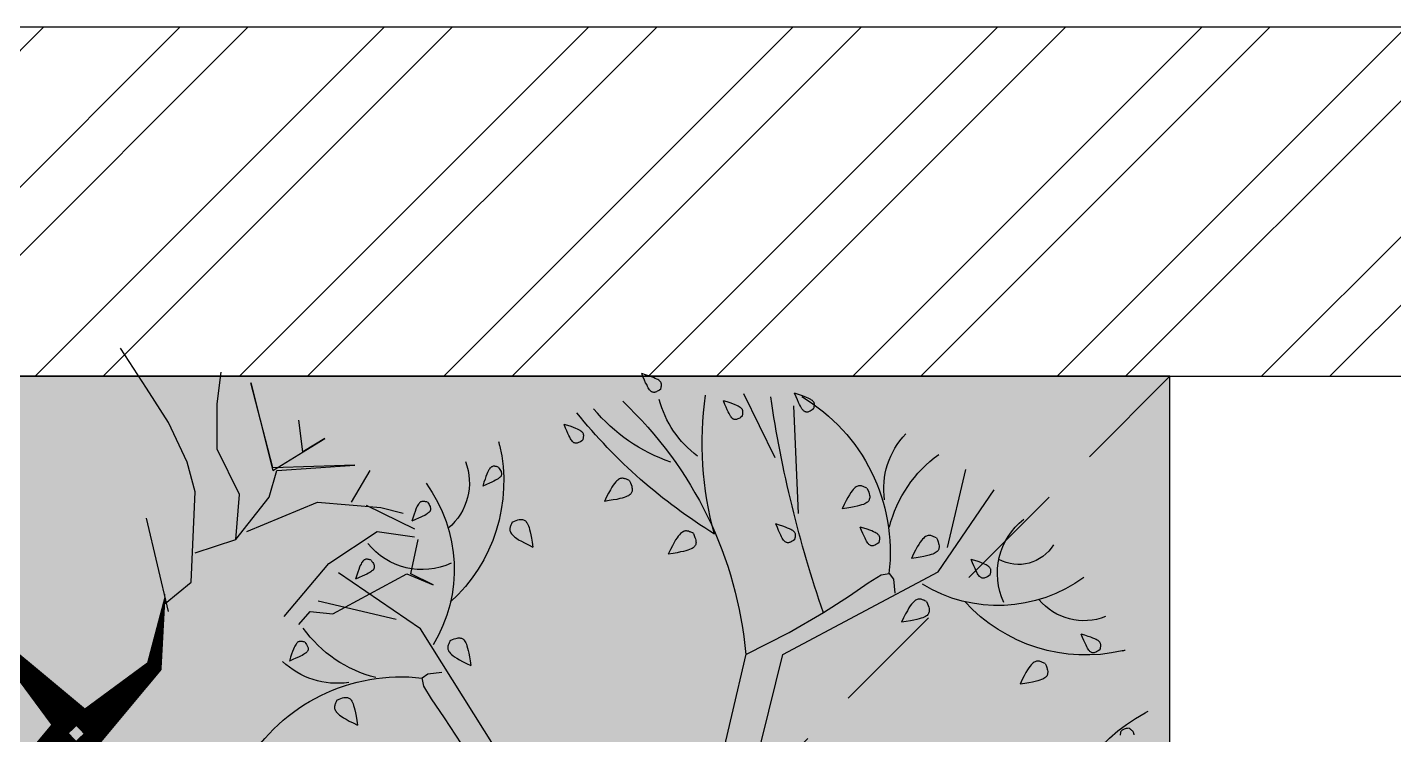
# Model space of a CAD drawing. Header units: millimetres. Extents: x -2842 to 116137, y -21481 to 17561.
# Drawn here: x 5572 to 6472, y 13154 to 13620 of the extents above; entities that cross this region are included whole.
import ezdxf

# ---------------------------------------------------------------- set-up
doc = ezdxf.new("R2010")
doc.units = ezdxf.units.MM
doc.header["$LTSCALE"] = 150
doc.linetypes.add('DASHED', pattern=[0.75, 0.5, -0.25])
for name, color, linetype in [('ad-Elevation 10', 8, 'Continuous'), ('ad-Furniture', 8, 'Continuous'), ('ad-Wall', 240, 'Continuous'), ('ad-Wall hatch', 8, 'Continuous')]:
    doc.layers.add(name, color=color, linetype=linetype)
doc.layers.add('ad-Landscape', color=7, linetype='Continuous', true_color=0x007f00)

# ---------------------------------------------------------------- blocks, each defined once
blk = doc.blocks.new('A$C279134A6')
at = {"layer": 'ad-Landscape', "linetype": 'Continuous'}
for p, q in [((333.1, 760.2), (359.9, 815)), ((313.1, 712.5), (317.1, 804.7)), ((185.4, 683.3), (169.6, 750.2)), ((637.1, 613.6), (707.2, 661.5)), ((657.8, 621.5), (724.7, 637.3)), ((542.7, 463.8), (637.1, 613.6))]:
    blk.add_line(p, q, dxfattribs=at)
for points in [[(431.2, 819.1), (431, 819.7), (430.9, 820.2), (430.8, 820.7), (430.7, 821.2), (430.6, 821.7), (430.6, 822.2), (430.5, 822.7), (430.5, 823.1), (430.6, 823.6), (430.7, 824), (430.8, 824.5), (431.1, 824.9), (431.4, 825.3), (431.8, 825.8), (432.3, 826.2), (432.9, 826.7), (433.7, 827.2), (434.6, 827.7), (435.8, 828.3), (437.3, 829), (439.2, 829.7), (441.5, 830.5), (444.2, 831.4), (447.4, 832.4)], [(431.2, 819.1), (432.3, 818.3), (433.3, 817.6), (434.2, 817.2), (434.9, 816.8), (435.6, 816.6), (436.1, 816.4), (436.6, 816.3), (437.1, 816.3), (437.6, 816.4), (438, 816.4), (438.4, 816.6), (438.9, 816.8), (439.3, 817.1), (439.8, 817.5), (440.3, 818), (440.8, 818.6), (441.3, 819.3), (441.9, 820.3), (442.5, 821.4), (443.2, 822.9), (444.1, 824.6), (445, 826.8), (446.1, 829.4), (447.4, 832.4)], [(300.1, 802.1), (300, 802.7), (299.8, 803.2), (299.7, 803.7), (299.6, 804.2), (299.6, 804.7), (299.5, 805.2), (299.5, 805.7), (299.5, 806.1), (299.5, 806.6), (299.6, 807), (299.8, 807.5), (300, 807.9), (300.3, 808.3), (300.7, 808.8), (301.2, 809.2), (301.9, 809.7), (302.6, 810.2), (303.6, 810.8), (304.8, 811.3), (306.3, 812), (308.1, 812.7), (310.4, 813.5), (313.1, 814.4), (316.4, 815.5)], [(300.1, 802.1), (301.3, 801.3), (302.3, 800.7), (303.2, 800.2), (303.9, 799.8), (304.5, 799.6), (305.1, 799.4), (305.6, 799.4), (306.1, 799.3), (306.5, 799.4), (306.9, 799.5), (307.4, 799.6), (307.8, 799.8), (308.3, 800.1), (308.7, 800.5), (309.2, 801), (309.7, 801.6), (310.2, 802.3), (310.8, 803.3), (311.5, 804.4), (312.2, 805.9), (313, 807.7), (314, 809.8), (315.1, 812.4), (316.4, 815.5)], [(361.3, 795.8), (361.2, 796.3), (361, 796.8), (360.9, 797.4), (360.8, 797.9), (360.7, 798.4), (360.7, 798.9), (360.7, 799.3), (360.7, 799.8), (360.7, 800.2), (360.8, 800.7), (361, 801.1), (361.2, 801.6), (361.5, 802), (361.9, 802.4), (362.4, 802.9), (363, 803.4), (363.8, 803.9), (364.8, 804.4), (366, 805), (367.5, 805.6), (369.3, 806.4), (371.6, 807.2), (374.3, 808.1), (377.5, 809.1)], [(361.3, 795.8), (362.5, 795), (363.5, 794.3), (364.3, 793.8), (365.1, 793.5), (365.7, 793.2), (366.3, 793.1), (366.8, 793), (367.2, 793), (367.7, 793), (368.1, 793.1), (368.6, 793.2), (369, 793.4), (369.5, 793.7), (369.9, 794.1), (370.4, 794.6), (370.9, 795.2), (371.4, 796), (372, 796.9), (372.6, 798.1), (373.4, 799.5), (374.2, 801.3), (375.2, 803.5), (376.3, 806), (377.5, 809.1)], [(497.8, 775.5), (497.6, 776), (497.5, 776.5), (497.4, 777.1), (497.3, 777.6), (497.2, 778.1), (497.2, 778.6), (497.1, 779), (497.1, 779.5), (497.2, 779.9), (497.3, 780.4), (497.4, 780.8), (497.7, 781.3), (498, 781.7), (498.4, 782.1), (498.9, 782.6), (499.5, 783.1), (500.3, 783.6), (501.2, 784.1), (502.4, 784.7), (503.9, 785.3), (505.8, 786.1), (508, 786.9), (510.8, 787.8), (514, 788.8)], [(497.8, 775.5), (498.9, 774.7), (499.9, 774), (500.8, 773.5), (501.5, 773.2), (502.2, 772.9), (502.7, 772.8), (503.2, 772.7), (503.7, 772.7), (504.2, 772.7), (504.6, 772.8), (505, 772.9), (505.5, 773.1), (505.9, 773.4), (506.4, 773.8), (506.9, 774.3), (507.4, 774.9), (507.9, 775.7), (508.5, 776.6), (509.1, 777.8), (509.8, 779.2), (510.7, 781), (511.6, 783.2), (512.7, 785.7), (514, 788.8)], [(570.4, 752.3), (569.5, 751.1), (568.9, 750.1), (568.4, 749.3), (568, 748.5), (567.8, 747.9), (567.6, 747.3), (567.6, 746.8), (567.6, 746.4), (567.6, 745.9), (567.7, 745.5), (567.8, 745), (568, 744.6), (568.3, 744.1), (568.7, 743.7), (569.2, 743.2), (569.8, 742.7), (570.6, 742.2), (571.5, 741.6), (572.7, 741), (574.1, 740.2), (575.9, 739.4), (578, 738.4), (580.6, 737.3), (583.7, 736)], [(570.4, 752.3), (570.9, 752.4), (571.4, 752.6), (571.9, 752.7), (572.4, 752.8), (572.9, 752.8), (573.4, 752.9), (573.9, 752.9), (574.4, 752.9), (574.8, 752.9), (575.3, 752.8), (575.7, 752.6), (576.1, 752.4), (576.6, 752.1), (577, 751.7), (577.5, 751.2), (578, 750.5), (578.4, 749.8), (579, 748.8), (579.6, 747.6), (580.2, 746.1), (580.9, 744.3), (581.7, 742), (582.7, 739.3), (583.7, 736)], [(457.9, 740.6), (457.1, 738.8), (456.5, 737.2), (456, 735.9), (455.8, 734.7), (455.6, 733.8), (455.6, 733), (455.6, 732.3), (455.7, 731.6), (455.9, 731), (456.1, 730.4), (456.5, 729.9), (456.9, 729.3), (457.4, 728.8), (458.1, 728.3), (458.9, 727.7), (459.9, 727.2), (461.1, 726.7), (462.5, 726.2), (464.2, 725.7), (466.3, 725.2), (468.8, 724.6), (471.8, 724.1), (475.2, 723.5), (479.3, 722.9)], [(457.9, 740.6), (458.6, 740.9), (459.3, 741.3), (459.9, 741.6), (460.6, 741.9), (461.3, 742.1), (461.9, 742.3), (462.6, 742.5), (463.2, 742.6), (463.9, 742.7), (464.5, 742.7), (465.1, 742.6), (465.8, 742.4), (466.5, 742.1), (467.2, 741.7), (468, 741.1), (468.8, 740.4), (469.7, 739.5), (470.7, 738.3), (471.8, 736.8), (473, 735), (474.3, 732.8), (475.8, 730), (477.5, 726.8), (479.3, 722.9)], [(326.6, 591.6), (193.3, 662.6), (145.5, 732.7)], [(254.4, 734.2), (253.5, 732.3), (252.9, 730.7), (252.5, 729.4), (252.2, 728.3), (252.1, 727.4), (252, 726.6), (252.1, 725.8), (252.2, 725.2), (252.4, 724.6), (252.6, 724), (252.9, 723.4), (253.3, 722.9), (253.9, 722.3), (254.5, 721.8), (255.4, 721.3), (256.3, 720.8), (257.5, 720.3), (259, 719.8), (260.7, 719.3), (262.8, 718.7), (265.3, 718.2), (268.2, 717.6), (271.7, 717), (275.8, 716.4)], [(254.4, 734.2), (255, 734.5), (255.7, 734.8), (256.4, 735.1), (257.1, 735.4), (257.7, 735.7), (258.4, 735.9), (259.1, 736.1), (259.7, 736.2), (260.3, 736.2), (261, 736.2), (261.6, 736.2), (262.3, 736), (263, 735.7), (263.7, 735.2), (264.5, 734.7), (265.3, 733.9), (266.2, 733), (267.2, 731.9), (268.3, 730.4), (269.5, 728.6), (270.8, 726.3), (272.3, 723.6), (273.9, 720.3), (275.8, 716.4)], [(631.1, 722.3), (630.3, 721.1), (629.7, 720.1), (629.2, 719.2), (628.8, 718.5), (628.6, 717.8), (628.4, 717.3), (628.4, 716.8), (628.4, 716.3), (628.4, 715.9), (628.5, 715.4), (628.6, 715), (628.8, 714.5), (629.1, 714.1), (629.5, 713.6), (630, 713.2), (630.6, 712.7), (631.3, 712.1), (632.3, 711.6), (633.4, 710.9), (634.9, 710.2), (636.7, 709.4), (638.8, 708.4), (641.4, 707.3), (644.5, 706)], [(631.1, 722.3), (631.7, 722.4), (632.2, 722.5), (632.7, 722.6), (633.2, 722.7), (633.7, 722.8), (634.2, 722.9), (634.7, 722.9), (635.2, 722.9), (635.6, 722.8), (636, 722.7), (636.5, 722.6), (636.9, 722.4), (637.4, 722.1), (637.8, 721.7), (638.3, 721.1), (638.7, 720.5), (639.2, 719.7), (639.8, 718.8), (640.4, 717.6), (641, 716.1), (641.7, 714.2), (642.5, 712), (643.4, 709.3), (644.5, 706)], [(316.2, 690.2), (316.1, 690.7), (316, 691.2), (315.9, 691.8), (315.8, 692.3), (315.7, 692.8), (315.6, 693.2), (315.6, 693.7), (315.6, 694.2), (315.7, 694.6), (315.8, 695.1), (315.9, 695.5), (316.1, 695.9), (316.4, 696.4), (316.9, 696.8), (317.4, 697.3), (318, 697.8), (318.8, 698.3), (319.7, 698.8), (320.9, 699.4), (322.4, 700), (324.3, 700.7), (326.5, 701.6), (329.3, 702.5), (332.5, 703.5)], [(316.2, 690.2), (317.4, 689.4), (318.4, 688.7), (319.3, 688.2), (320, 687.9), (320.7, 687.6), (321.2, 687.5), (321.7, 687.4), (322.2, 687.4), (322.6, 687.4), (323.1, 687.5), (323.5, 687.6), (324, 687.8), (324.4, 688.1), (324.9, 688.5), (325.4, 689), (325.9, 689.6), (326.4, 690.4), (327, 691.3), (327.6, 692.5), (328.3, 693.9), (329.2, 695.7), (330.1, 697.9), (331.2, 700.4), (332.5, 703.5)], [(558.4, 705.1), (556.6, 705.9), (555, 706.5), (553.7, 707), (552.6, 707.2), (551.6, 707.4), (550.8, 707.4), (550.1, 707.4), (549.5, 707.3), (548.8, 707.1), (548.3, 706.9), (547.7, 706.6), (547.1, 706.1), (546.6, 705.6), (546.1, 704.9), (545.6, 704.1), (545.1, 703.1), (544.6, 702), (544, 700.5), (543.5, 698.8), (543, 696.7), (542.5, 694.2), (541.9, 691.3), (541.3, 687.8), (540.7, 683.7)], [(558.4, 705.1), (558.8, 704.4), (559.1, 703.7), (559.4, 703.1), (559.7, 702.4), (559.9, 701.7), (560.2, 701.1), (560.3, 700.4), (560.4, 699.8), (560.5, 699.2), (560.5, 698.5), (560.4, 697.9), (560.2, 697.2), (559.9, 696.5), (559.5, 695.8), (558.9, 695), (558.2, 694.2), (557.3, 693.3), (556.1, 692.3), (554.7, 691.2), (552.9, 690), (550.6, 688.7), (547.9, 687.2), (544.6, 685.5), (540.7, 683.7)], [(194.9, 691.6), (194.1, 689.8), (193.5, 688.2), (193.1, 686.9), (192.8, 685.8), (192.6, 684.8), (192.6, 684), (192.6, 683.3), (192.8, 682.7), (192.9, 682), (193.2, 681.4), (193.5, 680.9), (193.9, 680.3), (194.4, 679.8), (195.1, 679.3), (195.9, 678.8), (196.9, 678.2), (198.1, 677.7), (199.5, 677.2), (201.2, 676.7), (203.3, 676.2), (205.8, 675.6), (208.8, 675.1), (212.3, 674.5), (216.3, 673.9)], [(194.9, 691.6), (195.6, 692), (196.3, 692.3), (197, 692.6), (197.6, 692.9), (198.3, 693.1), (199, 693.3), (199.6, 693.5), (200.2, 693.6), (200.9, 693.7), (201.5, 693.7), (202.1, 693.6), (202.8, 693.4), (203.5, 693.1), (204.2, 692.7), (205, 692.1), (205.8, 691.4), (206.8, 690.5), (207.7, 689.3), (208.8, 687.9), (210, 686), (211.4, 683.8), (212.8, 681.1), (214.5, 677.8), (216.3, 673.9)], [(244, 687.6), (243.9, 688.2), (243.8, 688.7), (243.7, 689.2), (243.6, 689.7), (243.5, 690.2), (243.4, 690.7), (243.4, 691.2), (243.4, 691.6), (243.5, 692.1), (243.6, 692.5), (243.7, 693), (243.9, 693.4), (244.2, 693.8), (244.7, 694.3), (245.2, 694.7), (245.8, 695.2), (246.6, 695.7), (247.5, 696.2), (248.7, 696.8), (250.2, 697.5), (252.1, 698.2), (254.3, 699), (257.1, 699.9), (260.3, 700.9)], [(244, 687.6), (245.2, 686.8), (246.2, 686.2), (247.1, 685.7), (247.8, 685.3), (248.5, 685.1), (249, 684.9), (249.5, 684.8), (250, 684.8), (250.4, 684.9), (250.9, 684.9), (251.3, 685.1), (251.8, 685.3), (252.2, 685.6), (252.7, 686), (253.2, 686.5), (253.7, 687.1), (254.2, 687.8), (254.8, 688.8), (255.4, 689.9), (256.1, 691.4), (256.9, 693.1), (257.9, 695.3), (259, 697.9), (260.3, 700.9)], [(403.2, 695.4), (402.4, 693.6), (401.8, 692), (401.4, 690.7), (401.1, 689.6), (401, 688.6), (400.9, 687.8), (401, 687.1), (401.1, 686.5), (401.2, 685.9), (401.5, 685.3), (401.8, 684.7), (402.2, 684.1), (402.7, 683.6), (403.4, 683.1), (404.2, 682.6), (405.2, 682.1), (406.4, 681.6), (407.8, 681), (409.6, 680.5), (411.6, 680), (414.1, 679.5), (417.1, 678.9), (420.6, 678.3), (424.7, 677.7)], [(403.2, 695.4), (403.9, 695.8), (404.6, 696.1), (405.3, 696.4), (406, 696.7), (406.6, 696.9), (407.3, 697.2), (407.9, 697.3), (408.6, 697.4), (409.2, 697.5), (409.8, 697.5), (410.5, 697.4), (411.1, 697.2), (411.8, 696.9), (412.6, 696.5), (413.3, 695.9), (414.2, 695.2), (415.1, 694.3), (416.1, 693.1), (417.1, 691.7), (418.4, 689.9), (419.7, 687.6), (421.2, 684.9), (422.8, 681.6), (424.7, 677.7)], [(148.9, 659.8), (148.8, 660.3), (148.7, 660.9), (148.5, 661.4), (148.4, 661.9), (148.4, 662.4), (148.3, 662.9), (148.3, 663.3), (148.3, 663.8), (148.3, 664.3), (148.4, 664.7), (148.6, 665.1), (148.8, 665.6), (149.1, 666), (149.5, 666.5), (150, 666.9), (150.7, 667.4), (151.4, 667.9), (152.4, 668.4), (153.6, 669), (155.1, 669.7), (156.9, 670.4), (159.2, 671.2), (161.9, 672.1), (165.2, 673.1)], [(148.9, 659.8), (150.1, 659), (151.1, 658.3), (152, 657.8), (152.7, 657.5), (153.3, 657.2), (153.9, 657.1), (154.4, 657), (154.9, 657), (155.3, 657), (155.8, 657.1), (156.2, 657.3), (156.6, 657.5), (157.1, 657.8), (157.5, 658.1), (158, 658.6), (158.5, 659.3), (159.1, 660), (159.6, 660.9), (160.3, 662.1), (161, 663.5), (161.8, 665.3), (162.8, 667.5), (163.9, 670.1), (165.2, 673.1)], [(679.4, 672.6), (678.6, 671.4), (677.9, 670.4), (677.4, 669.5), (677.1, 668.8), (676.8, 668.2), (676.7, 667.6), (676.6, 667.1), (676.6, 666.6), (676.6, 666.2), (676.7, 665.7), (676.9, 665.3), (677.1, 664.9), (677.4, 664.4), (677.7, 664), (678.2, 663.5), (678.9, 663), (679.6, 662.5), (680.5, 661.9), (681.7, 661.2), (683.1, 660.5), (684.9, 659.7), (687.1, 658.7), (689.7, 657.6), (692.7, 656.3)], [(679.4, 672.6), (679.9, 672.7), (680.5, 672.9), (681, 673), (681.5, 673.1), (682, 673.1), (682.5, 673.2), (682.9, 673.2), (683.4, 673.2), (683.9, 673.2), (684.3, 673.1), (684.7, 672.9), (685.2, 672.7), (685.6, 672.4), (686.1, 672), (686.5, 671.5), (687, 670.8), (687.5, 670.1), (688, 669.1), (688.6, 667.9), (689.2, 666.4), (690, 664.6), (690.8, 662.3), (691.7, 659.6), (692.7, 656.3)], [(358.2, 591.7), (321, 610.4), (291.7, 627.5), (269.5, 642), (253.4, 653.1), (242.3, 659.8), (235.5, 661.1), (231.8, 656.2), (230.5, 644.1)], [(203.4, 637.1), (202.6, 635.2), (202, 633.7), (201.5, 632.3), (201.2, 631.2), (201.1, 630.3), (201.1, 629.5), (201.1, 628.7), (201.2, 628.1), (201.4, 627.5), (201.6, 626.9), (201.9, 626.3), (202.4, 625.8), (202.9, 625.2), (203.5, 624.7), (204.4, 624.2), (205.4, 623.7), (206.5, 623.2), (208, 622.7), (209.7, 622.2), (211.8, 621.6), (214.3, 621.1), (217.2, 620.5), (220.7, 619.9), (224.8, 619.3)], [(203.4, 637.1), (204.1, 637.4), (204.7, 637.7), (205.4, 638.1), (206.1, 638.3), (206.8, 638.6), (207.4, 638.8), (208.1, 639), (208.7, 639.1), (209.3, 639.1), (210, 639.1), (210.6, 639.1), (211.3, 638.9), (212, 638.6), (212.7, 638.1), (213.5, 637.6), (214.3, 636.8), (215.2, 635.9), (216.2, 634.8), (217.3, 633.3), (218.5, 631.5), (219.8, 629.2), (221.3, 626.5), (223, 623.2), (224.8, 619.3)], [(54.6, 595.9), (54.5, 596.4), (54.4, 596.9), (54.3, 597.4), (54.2, 597.9), (54.1, 598.4), (54, 598.9), (54, 599.4), (54, 599.9), (54.1, 600.3), (54.2, 600.8), (54.3, 601.2), (54.5, 601.6), (54.8, 602.1), (55.2, 602.5), (55.8, 603), (56.4, 603.5), (57.2, 604), (58.1, 604.5), (59.3, 605.1), (60.8, 605.7), (62.7, 606.4), (64.9, 607.2), (67.7, 608.2), (70.9, 609.2)], [(54.6, 595.9), (55.8, 595), (56.8, 594.4), (57.7, 593.9), (58.4, 593.5), (59.1, 593.3), (59.6, 593.2), (60.1, 593.1), (60.6, 593.1), (61, 593.1), (61.5, 593.2), (61.9, 593.3), (62.4, 593.5), (62.8, 593.8), (63.3, 594.2), (63.8, 594.7), (64.2, 595.3), (64.8, 596.1), (65.3, 597), (66, 598.2), (66.7, 599.6), (67.5, 601.4), (68.5, 603.5), (69.6, 606.1), (70.9, 609.2)], [(611.6, 603.6), (609.7, 604.4), (608.1, 605), (606.8, 605.4), (605.7, 605.7), (604.8, 605.8), (603.9, 605.9), (603.2, 605.8), (602.6, 605.7), (602, 605.5), (601.4, 605.3), (600.8, 605), (600.3, 604.6), (599.7, 604.1), (599.2, 603.4), (598.7, 602.6), (598.2, 601.6), (597.7, 600.4), (597.2, 599), (596.7, 597.2), (596.1, 595.2), (595.6, 592.7), (595, 589.7), (594.4, 586.2), (593.8, 582.1)], [(611.6, 603.6), (611.9, 602.9), (612.2, 602.2), (612.5, 601.5), (612.8, 600.8), (613.1, 600.2), (613.3, 599.5), (613.5, 598.9), (613.6, 598.2), (613.6, 597.6), (613.6, 597), (613.6, 596.3), (613.4, 595.7), (613.1, 595), (612.6, 594.2), (612.1, 593.5), (611.3, 592.6), (610.4, 591.7), (609.3, 590.7), (607.8, 589.6), (606, 588.4), (603.7, 587.1), (601, 585.6), (597.7, 584), (593.8, 582.1)], [(736.1, 602.3), (735.3, 601.1), (734.6, 600.1), (734.1, 599.2), (733.8, 598.5), (733.5, 597.8), (733.4, 597.3), (733.3, 596.8), (733.3, 596.3), (733.3, 595.9), (733.4, 595.4), (733.5, 595), (733.8, 594.5), (734, 594.1), (734.4, 593.6), (734.9, 593.2), (735.5, 592.7), (736.3, 592.1), (737.2, 591.6), (738.4, 590.9), (739.8, 590.2), (741.6, 589.4), (743.8, 588.4), (746.4, 587.3), (749.4, 586)], [(736.1, 602.3), (736.6, 602.4), (737.2, 602.5), (737.7, 602.6), (738.2, 602.7), (738.7, 602.8), (739.2, 602.9), (739.6, 602.9), (740.1, 602.9), (740.6, 602.8), (741, 602.7), (741.4, 602.6), (741.9, 602.4), (742.3, 602.1), (742.8, 601.7), (743.2, 601.1), (743.7, 600.5), (744.2, 599.7), (744.7, 598.8), (745.3, 597.6), (745.9, 596.1), (746.7, 594.2), (747.5, 592), (748.4, 589.3), (749.4, 586)], [(101.8, 583.9), (102.5, 584.3), (103.2, 584.6), (103.9, 584.9), (104.5, 585.2), (105.2, 585.4), (105.9, 585.7), (106.5, 585.8), (107.2, 585.9), (107.8, 586), (108.4, 586), (109.1, 585.9), (109.7, 585.7), (110.4, 585.4), (111.1, 585), (111.9, 584.4), (112.8, 583.7), (113.7, 582.8), (114.7, 581.6), (115.7, 580.2), (116.9, 578.4), (118.3, 576.1), (119.8, 573.4), (121.4, 570.1), (123.2, 566.2)], [(356.9, 469), (326.6, 591.6)], [(382.6, 486.7), (357.8, 591.9)], [(101.8, 583.9), (101, 582.1), (100.4, 580.5), (100, 579.2), (99.7, 578.1), (99.5, 577.1), (99.5, 576.3), (99.6, 575.6), (99.7, 575), (99.8, 574.4), (100.1, 573.8), (100.4, 573.2), (100.8, 572.6), (101.3, 572.1), (102, 571.6), (102.8, 571.1), (103.8, 570.6), (105, 570.1), (106.4, 569.5), (108.1, 569), (110.2, 568.5), (112.7, 568), (115.7, 567.4), (119.2, 566.8), (123.2, 566.2)], [(566.2, 448.7), (584.9, 486), (602, 515.2), (616.5, 537.4), (627.6, 553.6), (634.3, 564.6), (635.6, 571.5), (630.7, 575.1), (618.6, 576.5)], [(708.7, 552.6), (706.8, 553.4), (705.2, 554), (703.9, 554.4), (702.8, 554.7), (701.9, 554.9), (701, 554.9), (700.3, 554.8), (699.7, 554.7), (699.1, 554.6), (698.5, 554.3), (697.9, 554), (697.4, 553.6), (696.8, 553.1), (696.3, 552.4), (695.8, 551.6), (695.3, 550.6), (694.8, 549.4), (694.3, 548), (693.8, 546.3), (693.2, 544.2), (692.7, 541.7), (692.1, 538.7), (691.5, 535.2), (690.9, 531.2)], [(708.7, 552.6), (709, 551.9), (709.3, 551.2), (709.6, 550.5), (709.9, 549.9), (710.2, 549.2), (710.4, 548.5), (710.5, 547.9), (710.7, 547.2), (710.7, 546.6), (710.7, 546), (710.6, 545.3), (710.5, 544.7), (710.2, 544), (709.7, 543.3), (709.2, 542.5), (708.4, 541.6), (707.5, 540.7), (706.4, 539.7), (704.9, 538.7), (703.1, 537.5), (700.8, 536.1), (698.1, 534.6), (694.8, 533), (690.9, 531.2)], [(29.7, 528.4), (29.3, 528.1), (28.8, 527.7), (28.4, 527.4), (28, 527.1), (27.6, 526.8), (27.2, 526.4), (26.9, 526.1), (26.6, 525.7), (26.4, 525.4), (26.2, 525), (26, 524.5), (25.9, 524.1), (25.8, 523.5), (25.8, 522.9)], [(29.7, 528.4), (31.1, 528.2), (32.3, 528.1), (33.3, 527.9), (34.1, 527.7), (34.7, 527.5), (35.2, 527.2), (35.7, 526.9), (36, 526.6), (36.4, 526.3), (36.6, 526), (36.9, 525.6), (37.1, 525.1), (37.2, 524.6), (37.3, 524), (37.4, 523.3), (37.4, 522.5)]]:
    blk.add_lwpolyline(points, dxfattribs=at)
for centre, radius, start, end in [((389.9, 679.2), 155.4, 120.8041, 186.6856), ((-673.3, 960.8), 1021, 340.9443, 351.6517), ((695.6, 561.7), 338.7, 133.1945, 174.9132), ((100, 773), 295.6, 344.6527, 7.9404), ((346.5, 833.1), 89, 306.6105, 345.0455), ((141.3, 1090.6), 464.8, 301.6227, 321.1035), ((374.9, 896), 147.4, 288.8165, 320.5033), ((172.1, 733.8), 67.9, 351.7576, 43.6802), ((418.2, 805.8), 155, 347.0811, 348.0944), ((128.2, 673.6), 110.4, 14.2876, 54.1159), ((705.6, 739.9), 139.9, 167.0811, 227.7415), ((645.5, 738.6), 50.4, 158.5531, 230.17), ((732.5, 664.7), 124.4, 143.6853, 211.3784), ((83.4, 661.2), 59.2, 335.0444, 51.6546), ((124.5, 703.8), 35, 211.1943, 298.9324), ((635.7, 723.6), 59.2, 245.0444, 321.6546), ((142.2, 758), 124.4, 233.6853, 301.3784), ((67, 731.1), 139.9, 257.0811, 317.7415), ((68.4, 671), 50.4, 248.5531, 320.17), ((648, 678.8), 110.4, 284.2876, 324.1159), ((1.1, 443.7), 155, 77.0811, 78.0944), ((708.3, 634.8), 67.9, 261.7576, 313.6802), ((653.7, 417.1), 155.4, 30.8041, 96.6856), ((88, 678.8), 155, 241.3469, 242.3602), ((-48.8, 417.6), 139.9, 1.6998, 62.3602)]:
    blk.add_arc(centre, radius, start, end, dxfattribs=at)
blk = doc.blocks.new('A$C06C421F0')
at = {"layer": 'ad-Landscape'}
for points in [[(359.9, 366.5, 36, 14.4, 0), (421.2, 431.5, 14.4, 0.72, 0), (487.4, 441.9, 0, 0, 0), (448, 441.9, 0, 0, 0), (472.5, 524.2, 0, 0, 0), (467.7, 541.4, 0, 0, 0), (379.6, 599.7, 0, 0, 0), (404.1, 579.3, 0, 0, 0), (359.9, 575.7, 0, 0, 0), (404.1, 579.3, 0, 0, 0), (467.7, 541.4, 0, 0, 0), (433.5, 648, 0, 0, 0), (482.5, 692.3, 0, 0, 0), (430.9, 648, 0, 0, 0), (418.6, 692.3, 0, 0, 0), (426.1, 713.1, 0, 0, 0), (413.8, 692.3, 0, 0, 0), (372.2, 716.3, 0, 0, 0), (413.8, 692.3, 0, 0, 0), (323.1, 719.9, 0, 0, 0)], [(353.4, 359.9, 36, 14.4, 0), (288.3, 421.2, 14.4, 0.72, 0), (277.9, 487.4, 0, 0, 0), (277.9, 448, 0, 0, 0), (195.7, 472.5, 0, 0, 0), (178.5, 467.7, 0, 0, 0), (120.2, 379.6, 0, 0, 0), (140.6, 404.1, 0, 0, 0), (144.2, 359.9, 0, 0, 0), (140.6, 404.1, 0, 0, 0), (178.5, 467.7, 0, 0, 0), (71.9, 433.5, 0, 0, 0), (27.6, 482.5, 0, 0, 0), (71.9, 430.9, 0, 0, 0), (27.6, 418.6, 0, 0, 0), (6.8, 426.1, 0, 0, 0), (27.6, 413.8, 0, 0, 0), (3.6, 372.2, 0, 0, 0), (27.6, 413.8, 0, 0, 0), (0, 323.1, 0, 0, 0)], [(366.5, 360, 36, 14.4, 0), (431.5, 298.7, 14.4, 0.72, 0), (441.9, 232.5, 0, 0, 0), (441.9, 271.9, 0, 0, 0), (524.2, 247.4, 0, 0, 0), (541.4, 252.2, 0, 0, 0), (599.7, 340.3, 0, 0, 0), (579.3, 315.8, 0, 0, 0), (575.7, 360, 0, 0, 0), (579.3, 315.8, 0, 0, 0), (541.4, 252.2, 0, 0, 0), (648, 286.4, 0, 0, 0), (692.3, 237.4, 0, 0, 0), (648, 289, 0, 0, 0), (692.3, 301.2, 0, 0, 0), (713.1, 293.8, 0, 0, 0), (692.3, 306.1, 0, 0, 0), (716.3, 347.7, 0, 0, 0), (692.3, 306.1, 0, 0, 0), (719.9, 396.8, 0, 0, 0)], [(360, 353.4, 36, 14.4, 0), (298.7, 288.3, 14.4, 0.72, 0), (232.5, 277.9, 0, 0, 0), (271.9, 277.9, 0, 0, 0), (247.4, 195.7, 0, 0, 0), (252.2, 178.5, 0, 0, 0), (340.3, 120.2, 0, 0, 0), (315.8, 140.6, 0, 0, 0), (360, 144.2, 0, 0, 0), (315.8, 140.6, 0, 0, 0), (252.2, 178.5, 0, 0, 0), (286.4, 71.9, 0, 0, 0), (237.4, 27.6, 0, 0, 0), (289, 71.9, 0, 0, 0), (301.2, 27.6, 0, 0, 0), (293.8, 6.8, 0, 0, 0), (306.1, 27.6, 0, 0, 0), (347.7, 3.6, 0, 0, 0), (306.1, 27.6, 0, 0, 0), (396.8, 0, 0, 0, 0)]]:
    blk.add_lwpolyline(points, format="xyseb", dxfattribs=at)
for points in [[(277.9, 479.9), (254, 499.6), (250.4, 582.9), (257.6, 610), (274.8, 646.8), (295.1, 678.4), (319.1, 715.2)], [(250.4, 526.4), (212.9, 538.7), (209.3, 580.3), (230, 622.2), (230, 663.9), (226.4, 693.2)], [(212.9, 538.7), (182.1, 578), (174.9, 602.6), (103, 607.4), (178.5, 604.8), (198.9, 683.2), (178.5, 602.6), (130.6, 631.9), (151, 619.7), (154.6, 649)], [(106.2, 573.2), (89, 602.6)], [(92.6, 570.6), (47.9, 548.7)], [(202.5, 546.1), (137.4, 573.2), (79.1, 568.4), (58.3, 563.2)], [(274.8, 472.5), (295.1, 558.4)], [(168.1, 467.7), (127, 516.7), (82.3, 546.1), (47.9, 541.3)], [(154.6, 460.3), (144.2, 472.5), (123.4, 470.3), (55.1, 507.1), (30.7, 497), (51.5, 507.1), (44.7, 538.7)]]:
    blk.add_lwpolyline(points, dxfattribs=at)
blk = doc.blocks.new('zw$B1C6')
at = {"transparency": 33554559}
h = blk.add_hatch(color=256, dxfattribs=at)
h.dxf.hatch_style = 1
h.set_gradient(color1=(153, 204, 0), color2=(63, 127, 0), name='INVSPHERICAL')
h.paths.add_polyline_path([(1215, 0), (0, 0), (0, -1215), (1215, -1215)])
at = {"layer": 'ad-Elevation 10'}
blk.add_lwpolyline([(1215, 0), (0, 0), (0, -1215), (1215, -1215)], close=True, dxfattribs=at)
at = {"layer": 'ad-Furniture', "linetype": 'DASHED'}
blk.add_lwpolyline([(1215, 0), (0, -1215)], dxfattribs=at)
at = {"layer": 'ad-Landscape'}
for name, p, xscale, yscale, zscale in [('A$C06C421F0', (751.47, -492.49), -0.7144563243118908, 0.7144563243118911, 0.7144563243118911), ('A$C279134A6', (1210.98, -638.27), -0.7689692653037791, 0.7689692653037794, 0.7689692653037794)]:
    blk.add_blockref(name, p, dxfattribs=dict(at, xscale=xscale, yscale=yscale, zscale=zscale))
blk = doc.blocks.new('zw$66EE')
blk.add_blockref('zw$B1C6', (5110, 13390))
blk = doc.blocks.new('zw$6266')
at = {"layer": 'ad-Wall hatch', "transparency": 33554610}
h = blk.add_hatch(dxfattribs=at)
h.set_pattern_fill('ANSI32', color=256, scale=10)
h.paths.add_polyline_path([(0, 13620), (0, 10305), (230, 10305), (230, 13390), (4880, 13390), (4880, 8645), (8540, 8645), (8540, 8760), (5110, 8760), (5110, 10500), (6075, 10500), (6075, 10615), (5110, 10615), (5110, 13390), (7525, 13390), (7525, 10615), (6875, 10615), (6875, 10500), (7640, 10500), (7640, 13390), (11890, 13390), (11890, 8760), (9440, 8760), (9440, 8645), (11890, 8645), (11890, 230), (10090, 230), (10090, 0), (12120, 0), (12120, 13620)])
at = {"layer": 'ad-Wall'}
for points in [[(8540, 8760), (5110, 8760), (5110, 10500), (6075, 10500), (6075, 10615), (5110, 10615), (5110, 13390), (7525, 13390), (7525, 10615), (6875, 10615), (6875, 10500), (7640, 10500), (7640, 13390), (11890, 13390)], [(12120, 13620), (0, 13620), (0, 10305), (230, 10305), (230, 13390), (4880, 13390), (4880, 8645), (8540, 8645)]]:
    blk.add_lwpolyline(points, dxfattribs=at)
blk = doc.blocks.new('1625_West Villa')
at = {"layer": 'ad-Furniture'}
blk.add_blockref('zw$66EE', (0, 0), dxfattribs=at)
blk.add_blockref('zw$6266', (0, 0))

msp = doc.modelspace()

# ---------------------------------------------------------------- block references
msp.add_blockref('1625_West Villa', (0, 0))

doc.saveas('drawing.dxf')
